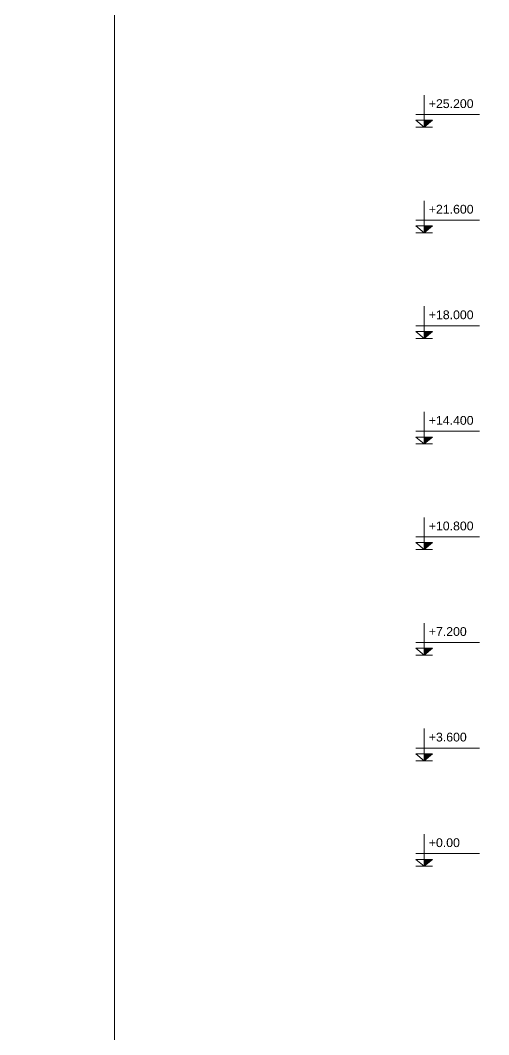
# Model space of a CAD drawing. Header units: millimetres. Extents: x 0 to 8478784, y 0 to 684185.
# Drawn here: x 4005327 to 4021303, y 427300 to 461891 of the extents above; entities that cross this region are included whole.
import ezdxf
from ezdxf.enums import TextEntityAlignment as Align

# ---------------------------------------------------------------- set-up
doc = ezdxf.new("R2010")
doc.units = ezdxf.units.MM
doc.header["$LTSCALE"] = 5000
doc.header["$MEASUREMENT"] = 0
doc.linetypes.add('CENTER', pattern=[2, 1.25, -0.25, 0.25, -0.25])
for name, color, linetype, lineweight in [('02-XMT.Beams', 94, 'Continuous', 25), ('NET KY HIEU', 31, 'Continuous', 20), ('net thay', 7, 'Continuous', 15)]:
    doc.layers.add(name, color=color, linetype=linetype, lineweight=lineweight)
doc.styles.add('CHU THUONG', font='chhbg.shx', dxfattribs={"width": 0.8, "height": 220})
doc.styles.add('huan-vnari', font='VNARIAL.TTF', dxfattribs={"height": 300})

# ---------------------------------------------------------------- blocks, each defined once
blk = doc.blocks.new('cot')
at = {"layer": 'NET KY HIEU', "color": 7}
for p, q in [((0, 615), (0, 0)), ((1060, 243), (-160, 243)), ((0, 0), (-160, 133)), ((160, 133), (-160, 133)), ((0, 0), (160, 133))]:
    blk.add_line(p, q, dxfattribs=at)
at = {"layer": 'NET KY HIEU', "color": 1, "ltscale": 600}
blk.add_line((160, 0), (-160, 0), dxfattribs=at)
at = {"layer": 'NET KY HIEU', "ltscale": 600}
blk.add_solid([(0, 0), (0, 133), (160, 133)], dxfattribs=at)
at = {"layer": 'NET KY HIEU', "color": 3, "style": 'CHU THUONG', "width": 0.8}
blk.add_attdef('%%P0.000', text='', height=220, dxfattribs=at).set_placement((87, 453), align=Align.MIDDLE_LEFT)

msp = doc.modelspace()

# ---------------------------------------------------------------- linework, layer by layer
at = {"layer": '02-XMT.Beams', "linetype": 'ByBlock', "lineweight": 15}
msp.add_lwpolyline([(4008544, 476124), (4092644, 476124), (4092644, 416724), (4008544, 416724)], close=True, dxfattribs=at)
at = {"layer": 'NET KY HIEU', "color": 7}
for p, q in [((4019105.3, 437737.2), (4019105.3, 436642.7)), ((4020991.7, 437074.4), (4018819.9, 437074.4)), ((4019105.3, 436642.7), (4018820.8, 436878.7)), ((4019389.8, 436878.7), (4018820.8, 436878.7)), ((4019105.3, 436642.7), (4019389.8, 436878.7))]:
    msp.add_line(p, q, dxfattribs=at)
at = {"layer": 'NET KY HIEU', "color": 1, "ltscale": 600}
msp.add_line((4019390.7, 436642.7), (4018819.9, 436642.7), dxfattribs=at)
at = {"layer": 'NET KY HIEU', "ltscale": 600}
msp.add_solid([(4019105.3, 436642.7), (4019105.3, 436878.7), (4019389.8, 436878.7)], dxfattribs=at)
at = {"layer": 'net thay', "linetype": 'CENTER', "lineweight": 15}
msp.add_circle((3911642, 421190.5), 262994, dxfattribs=at)

# ---------------------------------------------------------------- block references
at = {"layer": 'NET KY HIEU', "linetype": 'Continuous'}
ref = msp.add_blockref('cot', (4019105.3, 458242.7), dxfattribs=dict(at, xscale=1.779624497517943, yscale=1.779624497401528, zscale=1.779624497417484))
ref.add_attrib('%%P0.000', '+25.200', dxfattribs={"color": 3, "height": 300, "style": 'huan-vnari'}).set_placement((4019259.9, 459048.2), align=Align.MIDDLE_LEFT)
ref = msp.add_blockref('cot', (4019105.3, 454642.7), dxfattribs=dict(at, xscale=1.779624497517943, yscale=1.779624497401528, zscale=1.779624497417484))
ref.add_attrib('%%P0.000', '+21.600', dxfattribs={"color": 3, "height": 300, "style": 'huan-vnari'}).set_placement((4019259.9, 455448.2), align=Align.MIDDLE_LEFT)
ref = msp.add_blockref('cot', (4019105.3, 451042.7), dxfattribs=dict(at, xscale=1.779624497517943, yscale=1.779624497401528, zscale=1.779624497417484))
ref.add_attrib('%%P0.000', '+18.000', dxfattribs={"color": 3, "height": 300, "style": 'huan-vnari'}).set_placement((4019259.9, 451848.2), align=Align.MIDDLE_LEFT)
ref = msp.add_blockref('cot', (4019105.3, 447442.7), dxfattribs=dict(at, xscale=1.779624497517943, yscale=1.779624497401528, zscale=1.779624497417484))
ref.add_attrib('%%P0.000', '+14.400', dxfattribs={"color": 3, "height": 300, "style": 'huan-vnari'}).set_placement((4019259.9, 448248.2), align=Align.MIDDLE_LEFT)
ref = msp.add_blockref('cot', (4019105.3, 443842.7), dxfattribs=dict(at, xscale=1.779624497517943, yscale=1.779624497401528, zscale=1.779624497417484))
ref.add_attrib('%%P0.000', '+10.800', dxfattribs={"color": 3, "height": 300, "style": 'huan-vnari'}).set_placement((4019259.9, 444648.2), align=Align.MIDDLE_LEFT)
ref = msp.add_blockref('cot', (4019105.3, 440242.7), dxfattribs=dict(at, xscale=1.779624497517943, yscale=1.779624497401528, zscale=1.779624497417484))
ref.add_attrib('%%P0.000', '+7.200', dxfattribs={"color": 3, "height": 300, "style": 'huan-vnari'}).set_placement((4019259.9, 441048.2), align=Align.MIDDLE_LEFT)
ref = msp.add_blockref('cot', (4019105.3, 436642.7), dxfattribs=dict(at, xscale=1.779624497517943, yscale=1.779624497401528, zscale=1.779624497417484))
ref.add_attrib('%%P0.000', '+3.600', dxfattribs={"color": 3, "height": 300, "style": 'huan-vnari'}).set_placement((4019259.9, 437448.2), align=Align.MIDDLE_LEFT)
ref = msp.add_blockref('cot', (4019105.3, 433042.7), dxfattribs=dict(at, xscale=1.779624497517943, yscale=1.779624497401528, zscale=1.779624497417484))
ref.add_attrib('%%P0.000', '+0.00', dxfattribs={"color": 3, "height": 300, "style": 'huan-vnari'}).set_placement((4019259.9, 433848.2), align=Align.MIDDLE_LEFT)

doc.saveas('drawing.dxf')
